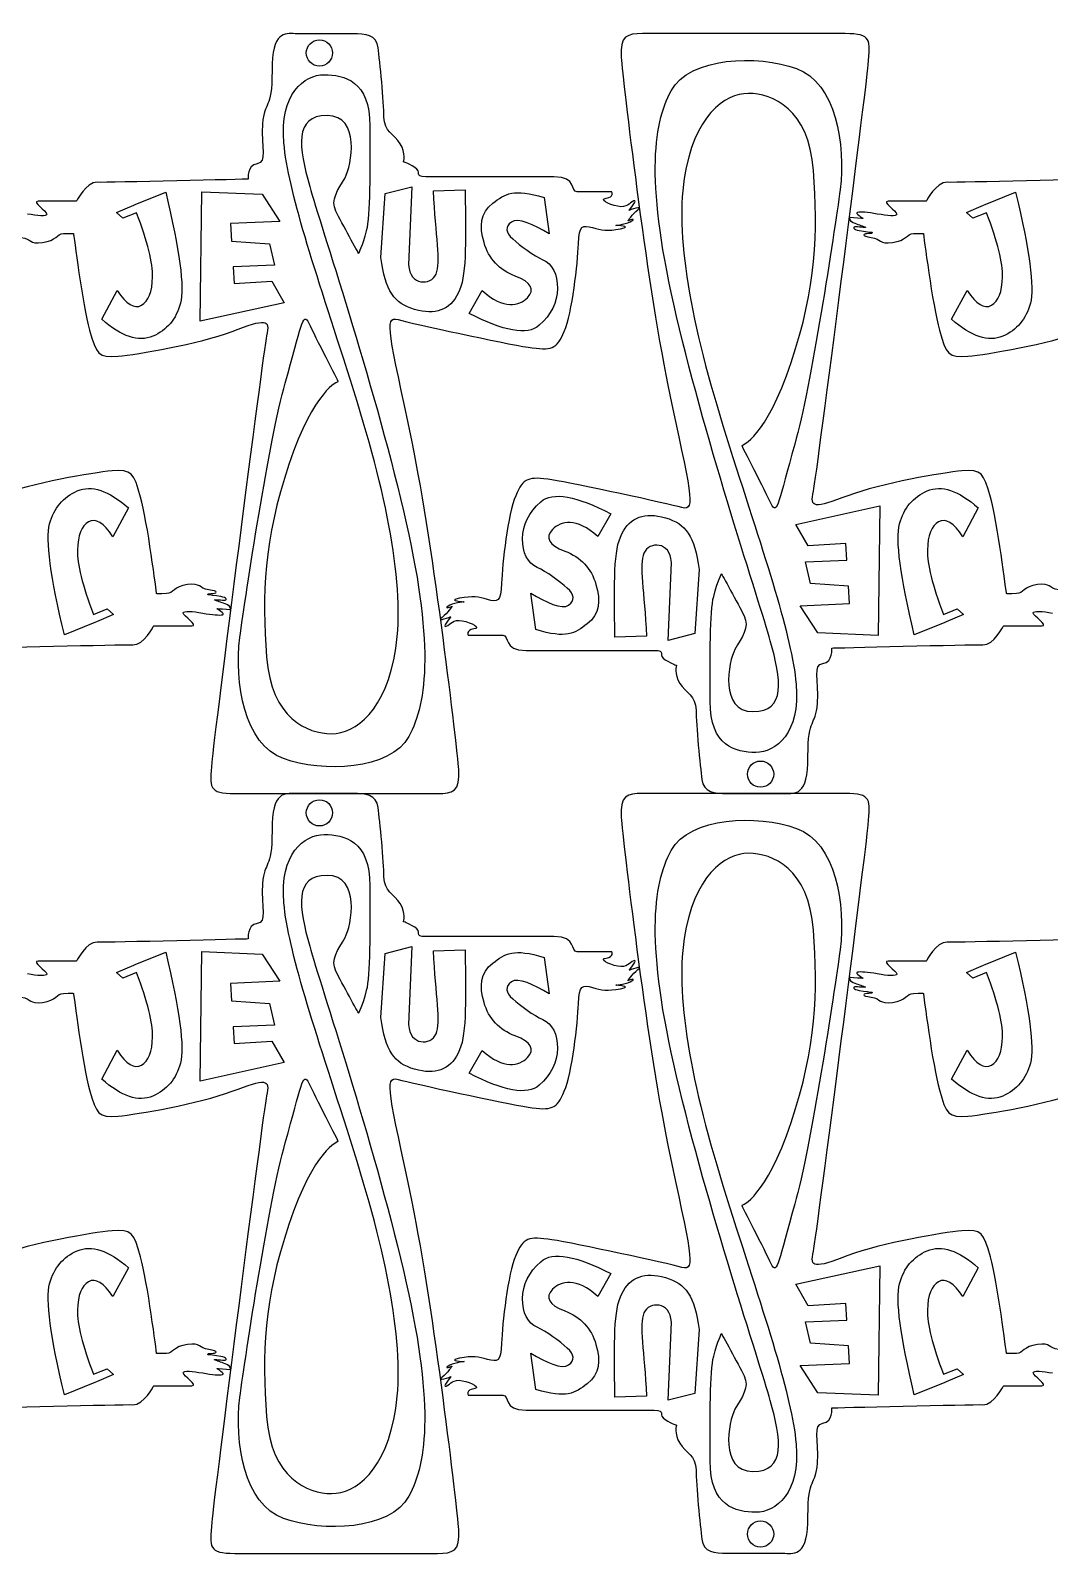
# Model space of a CAD drawing. Extents: x -1 to 3385, y 281 to 1704.
# Drawn here: x 1614 to 2563, y 281 to 1704 of the extents above; entities that cross this region are included whole.
import ezdxf

# ---------------------------------------------------------------- set-up
doc = ezdxf.new("R2010")
doc.units = 0
doc.layers.add('H0108_Printing_16_01', color=7, linetype='CONTINUOUS')

msp = doc.modelspace()

# ---------------------------------------------------------------- linework, layer by layer
at = {"layer": 'H0108_Printing_16_01', "color": 1}
for points in [[(1913.951452, 1700.610557), (1860.311453, 1700.610557)], [(2372.902941, 1700.664857), (2184.107945, 1700.664857)], [(2101.337447, 1567.274561), (1981.95145, 1567.274561)], [(1709.788457, 1540.637561), (1711.203457, 1541.215561), (1711.203457, 1541.215561), (1739.632457, 1552.841561)], [(1940.284451, 1491.949563), (1944.345451, 1551.567561), (1969.021451, 1557.882561), (1966.092451, 1485.208563)], [(1989.29045, 1554.063561), (2018.66645, 1554.919561)], [(2155.399446, 1553.194561), (2123.300447, 1553.194561)], [(2502.025237, 1540.637561), (2503.440237, 1541.215561), (2503.440237, 1541.215561), (2531.869237, 1552.841561)], [(1656.312459, 1544.323561), (1620.834459, 1544.323561)], [(1712.472457, 1533.707562), (1699.688458, 1528.593562), (1693.839458, 1533.792562), (1709.797457, 1540.614561)], [(2092.327448, 1547.843561), (2096.978448, 1513.887562)], [(2448.549239, 1544.323561), (2413.07124, 1544.323561)], [(2504.709237, 1533.707562), (2491.925238, 1528.593562), (2486.076238, 1533.792562), (2502.034237, 1540.614561)], [(1679.953458, 1434.417564), (1694.317458, 1461.241563)], [(2022.553449, 1439.791564), (2034.605449, 1461.112563)], [(2472.190238, 1434.417564), (2486.554238, 1461.241563)], [(1704.849057, 1258.500869), (1690.485058, 1231.676869)], [(2154.486946, 1253.126869), (2142.434946, 1231.805869)], [(2497.086938, 1258.500869), (2482.722938, 1231.676869)], [(2236.754944, 1200.96887), (2232.694944, 1141.350871), (2208.018945, 1135.035872), (2210.947945, 1207.70987)], [(2084.712948, 1145.074871), (2080.061948, 1179.030871)], [(1672.330058, 1159.210871), (1685.114058, 1164.324871), (1690.963058, 1159.125871), (1675.005058, 1152.303871)], [(2464.567938, 1159.210871), (2477.351938, 1164.324871), (2483.200938, 1159.125871), (2467.242938, 1152.303871)], [(1675.014058, 1152.280871), (1673.599058, 1151.702871), (1645.170059, 1140.076871)], [(1728.490057, 1148.594871), (1763.968056, 1148.594871)], [(2021.640949, 1139.723872), (2053.739949, 1139.723872)], [(2187.749945, 1138.854872), (2158.373946, 1137.998872)], [(2467.251938, 1152.280871), (2465.836938, 1151.702871), (2465.836938, 1151.702871), (2437.407939, 1140.076871)], [(2520.727937, 1148.594871), (2556.205936, 1148.594871)], [(2075.702948, 1125.643872), (2195.088945, 1125.643872)], [(1804.137455, 992.253575), (1992.93245, 992.253575)], [(1913.951452, 992.199175), (1860.311453, 992.199175)], [(2372.902941, 992.253475), (2184.107945, 992.253475)], [(2263.088943, 992.307875), (2316.728942, 992.307875)], [(2101.337447, 858.863179), (1981.95145, 858.863179)], [(1709.788457, 832.226179), (1711.203457, 832.804179), (1711.203457, 832.804179), (1739.632457, 844.430179)], [(1940.284451, 783.53818), (1944.345451, 843.156179), (1969.021451, 849.471179), (1966.092451, 776.797181)], [(1989.29045, 845.652179), (2018.66645, 846.508179)], [(2092.327448, 839.432179), (2096.978448, 805.47618)], [(2155.399446, 844.783179), (2123.300447, 844.783179)], [(2502.025237, 832.226179), (2503.440237, 832.804179), (2503.440237, 832.804179), (2531.869237, 844.430179)], [(1656.312459, 835.913179), (1620.834459, 835.913179)], [(1712.472457, 825.296179), (1699.688458, 820.182179), (1693.839458, 825.381179), (1709.797457, 832.203179)], [(2448.549239, 835.913179), (2413.07124, 835.913179)], [(2504.709237, 825.296179), (2491.925238, 820.182179), (2486.076238, 825.381179), (2502.034237, 832.203179)], [(1679.953458, 726.006182), (1694.317458, 752.830181)], [(2022.553449, 731.380182), (2034.605449, 752.701181)], [(2472.190238, 726.006182), (2486.554238, 752.830181)], [(1704.849057, 550.089486), (1690.485058, 523.265487)], [(2154.486946, 544.715486), (2142.434946, 523.394487)], [(2497.086938, 550.089486), (2482.722938, 523.265487)], [(2236.754944, 492.557488), (2232.694944, 432.939489), (2208.018945, 426.624489), (2210.947945, 499.298488)], [(2084.712948, 436.663489), (2080.061948, 470.619488)], [(1672.330058, 450.799489), (1685.114058, 455.913489), (1690.963058, 450.714489), (1675.005058, 443.892489)], [(2464.567938, 450.799489), (2477.351938, 455.913489), (2483.200938, 450.714489), (2467.242938, 443.892489)], [(1675.014058, 443.869489), (1673.599058, 443.291489), (1645.170059, 431.665489)], [(2467.251938, 443.869489), (2465.836938, 443.291489), (2465.836938, 443.291489), (2437.407939, 431.665489)], [(1728.490057, 440.183489), (1763.968056, 440.183489)], [(2021.640949, 431.312489), (2053.739949, 431.312489)], [(2187.749945, 430.443489), (2158.373946, 429.587489)], [(2520.727937, 440.183489), (2556.205936, 440.183489)], [(2075.702948, 417.23249), (2195.088945, 417.23249)], [(1804.137455, 283.842193), (1992.93245, 283.842193)], [(2263.088943, 283.896493), (2316.728942, 283.896493)]]:
    msp.add_lwpolyline(points, dxfattribs=at)
for points in [[(1882.903453, 1694.842558)], [(1771.643456, 1432.525564), (1773.156456, 1553.330561), (1829.618454, 1550.926561), (1846.102454, 1525.654562), (1800.092455, 1523.558562), (1801.110455, 1507.261562), (1836.525454, 1504.829562), (1840.928454, 1484.819563), (1802.613455, 1483.203563), (1803.583455, 1467.682563), (1838.627454, 1469.872563), (1850.032454, 1449.740564)], [(2171.520446, 1535.896562)], [(2012.24545, 1458.558564)], [(1753.349456, 1449.273564)], [(2215.784945, 1437.090864)], [(2545.586236, 1449.273564)], [(2087.822448, 1428.728564)], [(1961.255451, 1255.827569)], [(2089.217948, 1264.189868)], [(2405.39694, 1260.392868), (2403.88394, 1139.587872), (2347.421941, 1141.991871), (2330.937942, 1167.263871), (2376.947941, 1169.359871), (2375.929941, 1185.65687), (2340.513941, 1188.08887), (2336.111942, 1208.09887), (2374.426941, 1209.71487), (2373.456941, 1225.235869), (2338.412942, 1223.045869), (2327.007942, 1243.177869)], [(1631.453059, 1243.644869)], [(2423.690939, 1243.644869)], [(2164.793946, 1234.359869)], [(2005.51995, 1157.021871)], [(2294.136943, 998.075875)], [(1882.903453, 986.431175)], [(1771.643456, 724.114182), (1773.156456, 844.919179), (1829.618454, 842.515179), (1846.102454, 817.24318), (1800.092455, 815.14718), (1801.110455, 798.85018), (1836.525454, 796.41818), (1840.928454, 776.408181), (1802.613455, 774.792181), (1803.583455, 759.271181), (1838.627454, 761.461181), (1850.032454, 741.329181)], [(2171.520446, 827.485179)], [(1753.349456, 740.862181)], [(2012.24545, 750.147181)], [(2545.586236, 740.862181)], [(2215.784945, 728.678482)], [(2087.822448, 720.317182)], [(2089.217948, 555.778486)], [(1961.255451, 547.417186)], [(2405.39694, 551.981486), (2403.88394, 431.176489), (2347.421941, 433.580489), (2330.937942, 458.852489), (2376.947941, 460.948488), (2375.929941, 477.245488), (2340.513941, 479.677488), (2336.111942, 499.687488), (2374.426941, 501.303487), (2373.456941, 516.824487), (2338.412942, 514.634487), (2327.007942, 534.766487)], [(1631.453059, 535.233487)], [(2423.690939, 535.233487)], [(2164.793946, 525.948487)], [(2005.51995, 448.610489)], [(2294.136943, 289.664493)]]:
    msp.add_lwpolyline(points, close=True, dxfattribs=at)
for points in [[(1860.311453, 1700.610557), (1850.597454, 1700.610557), (1838.771454, 1703.567557), (1838.771454, 1665.973558)], [(1870.683453, 1682.622558), (1870.683453, 1689.371558), (1876.154453, 1694.842558), (1882.903453, 1694.842558)], [(1882.903453, 1694.842558), (1889.651453, 1694.842558), (1895.122453, 1689.371558), (1895.122453, 1682.622558)], [(1937.603452, 1687.515558), (1935.913452, 1699.765558), (1926.199452, 1700.610557), (1913.951452, 1700.610557)], [(2184.107945, 1700.664857), (2170.169946, 1700.664857), (2162.567946, 1698.975858), (2164.256946, 1678.277858)], [(2394.44294, 1671.519858), (2396.55394, 1695.173858), (2397.82194, 1700.664857), (2372.902941, 1700.664857)], [(1882.903453, 1670.401558), (1876.154453, 1670.401558), (1870.683453, 1675.873558), (1870.683453, 1682.622558)], [(1895.122453, 1682.622558), (1895.122453, 1675.873558), (1889.651453, 1670.401558), (1882.903453, 1670.401558)], [(1943.094451, 1622.889559), (1943.094451, 1636.406559), (1939.292452, 1675.266558), (1937.603452, 1687.515558)], [(2210.716945, 1647.442859), (2228.032944, 1679.122858), (2291.386943, 1681.234858), (2327.709942, 1668.140858)], [(1838.771454, 1665.973558), (1838.771454, 1628.380559), (1831.591454, 1638.940559), (1829.901454, 1616.55356)], [(2164.256946, 1678.277858), (2165.946946, 1657.580859), (2187.063945, 1472.993863), (2207.759945, 1372.885866)], [(2327.709942, 1668.140858), (2364.032941, 1655.045859), (2373.746941, 1596.75586), (2368.256941, 1555.360861)], [(2343.336941, 1274.045868), (2346.715941, 1290.096868), (2392.33094, 1647.865859), (2394.44294, 1671.519858)], [(1849.752454, 1598.81256), (1845.529454, 1644.431559), (1868.835453, 1662.379558), (1887.419453, 1662.379558)], [(1887.419453, 1662.379558), (1906.003452, 1662.379558), (1930.000452, 1656.681559), (1930.000452, 1614.44156)], [(2215.784945, 1437.090864), (2187.063945, 1559.162861), (2193.399945, 1615.76386), (2210.716945, 1647.442859)], [(2282.832943, 1644.908859), (2260.554943, 1644.908859), (2231.833944, 1623.788859), (2222.964944, 1565.498861)], [(2343.336941, 1573.101861), (2339.113942, 1630.969859), (2305.110942, 1644.908859), (2282.832943, 1644.908859)], [(1890.099453, 1624.326559), (1858.844454, 1624.326559), (1863.690453, 1594.58956), (1873.827453, 1558.263561)], [(1906.771452, 1566.288561), (1913.106452, 1577.693561), (1921.353452, 1624.326559), (1890.099453, 1624.326559)], [(1958.299451, 1597.96856), (1952.808451, 1606.83856), (1943.094451, 1609.37256), (1943.094451, 1622.889559)], [(1829.901454, 1616.55356), (1828.212454, 1594.16656), (1834.547454, 1580.65056), (1824.833454, 1579.382561)], [(1930.000452, 1614.44156), (1930.000452, 1572.202561), (1930.423452, 1531.229562), (1926.622452, 1516.868562)], [(1911.839452, 1377.477566), (1877.628453, 1484.343563), (1853.976454, 1553.194561), (1849.752454, 1598.81256)], [(1961.255451, 1581.07256), (1961.255451, 1581.07256), (1963.789451, 1589.09756), (1958.299451, 1597.96856)], [(1824.833454, 1579.382561), (1815.119455, 1578.115561), (1816.386455, 1565.021561), (1816.386455, 1565.021561)], [(1971.814451, 1576.003561), (1964.634451, 1580.22756), (1961.255451, 1581.07256), (1961.255451, 1581.07256)], [(1816.386455, 1565.021561), (1816.386455, 1565.021561), (1685.877458, 1561.642561), (1675.740458, 1562.064561)], [(1898.323453, 1535.031562), (1892.833453, 1546.013561), (1900.435452, 1554.883561), (1906.771452, 1566.288561)], [(1981.95145, 1567.274561), (1970.688451, 1567.274561), (1978.994451, 1571.779561), (1971.814451, 1576.003561)], [(2123.300447, 1553.194561), (2115.979447, 1553.194561), (2123.863447, 1567.274561), (2101.337447, 1567.274561)], [(2222.964944, 1565.498861), (2214.094945, 1507.207862), (2230.989944, 1422.306864), (2265.200943, 1315.440867)], [(2322.641942, 1394.005865), (2346.293941, 1464.545863), (2347.560941, 1515.233862), (2343.336941, 1573.101861)], [(2608.623235, 1565.021561), (2608.623235, 1565.021561), (2478.114238, 1561.642561), (2467.977238, 1562.064561)], [(1675.740458, 1562.064561), (1665.604458, 1562.486561), (1656.312459, 1544.323561), (1656.312459, 1544.323561)], [(1739.632457, 1552.841561), (1752.715456, 1498.589563), (1757.288456, 1464.066563), (1753.349456, 1449.273564)], [(1873.827453, 1558.263561), (1883.963453, 1521.936562), (1932.535452, 1377.900566), (1961.255451, 1255.827569)], [(1991.67345, 1476.572563), (1996.42745, 1487.525563), (1991.24945, 1512.001562), (1989.29045, 1554.063561)], [(2018.66645, 1554.919561), (2019.41845, 1501.272562), (2020.091449, 1474.147563), (2012.24545, 1458.558564)], [(2044.460449, 1542.493561), (2056.026449, 1551.599561), (2064.019448, 1556.515561), (2092.327448, 1547.843561)], [(2150.331446, 1547.280561), (2157.934446, 1548.125561), (2155.399446, 1553.194561), (2155.399446, 1553.194561)], [(2368.256941, 1555.360861), (2362.765941, 1513.965862), (2340.802941, 1370.351866), (2326.019942, 1317.974867)], [(2467.977238, 1562.064561), (2457.841239, 1562.486561), (2448.549239, 1544.323561), (2448.549239, 1544.323561)], [(2531.869237, 1552.841561), (2544.953236, 1498.589563), (2549.525236, 1464.066563), (2545.586236, 1449.273564)], [(1620.834459, 1544.323561), (1614.07646, 1544.323561), (1628.858459, 1535.031562), (1628.858459, 1532.496562)], [(1709.797457, 1540.614561), (1709.794457, 1540.622561), (1709.791457, 1540.629561), (1709.788457, 1540.637561)], [(2036.332449, 1505.849562), (2031.912449, 1520.964562), (2032.895449, 1533.386562), (2044.460449, 1542.493561)], [(2161.031446, 1539.677562), (2152.302446, 1541.367561), (2142.728446, 1546.436561), (2150.331446, 1547.280561)], [(2175.954446, 1544.746561), (2171.449446, 1542.775561), (2169.760446, 1537.988562), (2161.031446, 1539.677562)], [(2170.604446, 1526.160562), (2170.604446, 1526.160562), (2174.238446, 1532.033562), (2179.869446, 1536.539562)], [(2171.520446, 1535.896562), (2171.520446, 1535.896562), (2180.459445, 1546.717561), (2175.954446, 1544.746561)], [(2179.869446, 1536.539562), (2185.500445, 1541.044561), (2171.520446, 1535.896562), (2171.520446, 1535.896562)], [(2413.07124, 1544.323561), (2406.31324, 1544.323561), (2421.096239, 1535.031562), (2421.096239, 1532.496562)], [(2502.034237, 1540.614561), (2502.031237, 1540.622561), (2502.028237, 1540.629561), (2502.025237, 1540.637561)], [(1628.858459, 1532.496562), (1628.858459, 1529.962562), (1619.98946, 1530.807562), (1610.69746, 1532.496562)], [(1727.417457, 1473.807563), (1727.739457, 1486.663563), (1722.755457, 1506.634562), (1712.472457, 1533.707562)], [(1919.441452, 1495.748563), (1919.441452, 1495.748563), (1903.814452, 1524.049562), (1898.323453, 1535.031562)], [(2061.878448, 1525.034562), (2055.831449, 1520.583562), (2056.233449, 1515.322562), (2063.087448, 1509.249562)], [(2096.978448, 1513.887562), (2083.010448, 1522.651562), (2067.924448, 1529.484562), (2061.878448, 1525.034562)], [(2124.286447, 1504.618562), (2124.708447, 1522.359562), (2128.509447, 1522.359562), (2137.379447, 1519.825562)], [(2159.341446, 1521.936562), (2159.341446, 1521.936562), (2170.750446, 1523.459562), (2174.181446, 1525.987562)], [(2174.181446, 1525.987562), (2178.583446, 1529.231562), (2170.604446, 1526.160562), (2170.604446, 1526.160562)], [(2378.015241, 1529.258562), (2376.044241, 1529.821562), (2376.326241, 1526.160562), (2380.54924, 1524.471562)], [(2389.65924, 1528.359562), (2389.65924, 1528.359562), (2379.986241, 1528.695562), (2378.015241, 1529.258562)], [(2380.54924, 1524.471562), (2384.77324, 1522.781562), (2387.87024, 1521.655562), (2391.24924, 1520.529562)], [(2384.49124, 1534.045562), (2381.39424, 1533.482562), (2389.65924, 1528.359562), (2389.65924, 1528.359562)], [(2402.93424, 1532.496562), (2393.64224, 1534.186562), (2387.58824, 1534.608562), (2384.49124, 1534.045562)], [(2421.096239, 1532.496562), (2421.096239, 1529.962562), (2412.22624, 1530.807562), (2402.93424, 1532.496562)], [(2519.654237, 1473.807563), (2519.976237, 1486.663563), (2514.992237, 1506.634562), (2504.709237, 1533.707562)], [(1604.99346, 1510.718562), (1615.13046, 1509.310562), (1611.68346, 1504.196562), (1624.916459, 1505.886562)], [(1624.916459, 1505.886562), (1638.150459, 1507.575562), (1637.587459, 1514.052562), (1644.345459, 1514.333562)], [(1644.345459, 1514.333562), (1651.103459, 1514.615562), (1653.637459, 1514.333562), (1653.637459, 1514.333562)], [(1653.637459, 1514.333562), (1653.637459, 1514.333562), (1662.225458, 1446.750564), (1668.560458, 1424.363564)], [(1926.622452, 1516.868562), (1922.820452, 1502.506562), (1919.441452, 1495.748563), (1919.441452, 1495.748563)], [(2063.087448, 1509.249562), (2069.937448, 1503.174562), (2082.707448, 1493.587563), (2091.237448, 1489.839563)], [(2137.379447, 1519.825562), (2146.248446, 1517.290562), (2150.970446, 1516.279562), (2163.447446, 1518.647562)], [(2163.447446, 1518.647562), (2176.016446, 1521.033562), (2159.341446, 1521.936562), (2159.341446, 1521.936562)], [(2383.08324, 1520.529562), (2379.423241, 1520.810562), (2380.54924, 1517.994562), (2385.89924, 1517.149562)], [(2391.24924, 1520.529562), (2394.62824, 1519.402562), (2386.74424, 1520.247562), (2383.08324, 1520.529562)], [(2385.89924, 1517.149562), (2391.24924, 1516.305562), (2397.72524, 1515.460562), (2397.72524, 1515.460562)], [(2395.04524, 1514.230562), (2389.97724, 1514.230562), (2387.09424, 1512.126562), (2397.23024, 1510.718562)], [(2397.72524, 1515.460562), (2397.72524, 1515.460562), (2400.11324, 1514.230562), (2395.04524, 1514.230562)], [(2397.23024, 1510.718562), (2407.36724, 1509.310562), (2403.92024, 1504.196562), (2417.15324, 1505.886562)], [(2417.15324, 1505.886562), (2430.388239, 1507.575562), (2429.824239, 1514.052562), (2436.582239, 1514.333562)], [(2436.582239, 1514.333562), (2443.340239, 1514.615562), (2445.874239, 1514.333562), (2445.874239, 1514.333562)], [(2445.874239, 1514.333562), (2445.874239, 1514.333562), (2454.462239, 1446.750564), (2460.797238, 1424.363564)], [(2065.431448, 1474.618563), (2050.451449, 1480.323563), (2040.750449, 1490.733563), (2036.332449, 1505.849562)], [(2111.193447, 1423.096564), (2118.373447, 1439.992564), (2123.863447, 1486.878563), (2124.286447, 1504.618562)], [(1971.664451, 1443.602564), (1952.461451, 1449.219564), (1944.359451, 1460.490563), (1940.284451, 1491.949563)], [(1966.092451, 1485.208563), (1966.964451, 1465.342563), (1986.91945, 1465.618563), (1991.67345, 1476.572563)], [(2091.237448, 1489.839563), (2099.768448, 1486.090563), (2105.106447, 1476.102563), (2104.822447, 1463.114563)], [(1717.035457, 1447.391564), (1723.607457, 1451.071564), (1727.068457, 1459.876564), (1727.417457, 1473.807563)], [(2076.781448, 1454.465564), (2084.195448, 1462.194563), (2080.410448, 1468.913563), (2065.431448, 1474.618563)], [(2509.272237, 1447.391564), (2515.844237, 1451.071564), (2519.305237, 1459.876564), (2519.654237, 1473.807563)], [(1694.317458, 1461.241563), (1702.890457, 1448.327564), (1710.463457, 1443.710564), (1717.035457, 1447.391564)], [(2012.24545, 1458.558564), (2004.39545, 1442.970564), (1990.86845, 1437.986564), (1971.664451, 1443.602564)], [(2034.605449, 1461.112563), (2054.543449, 1443.033564), (2069.367448, 1446.733564), (2076.781448, 1454.465564)], [(2104.822447, 1463.114563), (2104.537447, 1450.125564), (2098.870448, 1438.663564), (2087.822448, 1428.728564)], [(2486.554238, 1461.241563), (2495.128238, 1448.327564), (2502.701237, 1443.710564), (2509.272237, 1447.391564)], [(1753.349456, 1449.273564), (1749.410456, 1434.479564), (1740.817456, 1424.236564), (1727.570457, 1418.540565)], [(1851.019454, 1374.943566), (1865.802453, 1427.320564), (1867.491453, 1442.526564), (1872.982453, 1430.699564)], [(1969.280451, 1320.032567), (1948.584451, 1420.139564), (1942.249451, 1437.880564), (1956.187451, 1434.078564)], [(2087.822448, 1428.728564), (2076.773448, 1418.793565), (2054.207449, 1423.559564), (2022.553449, 1439.791564)], [(2303.212942, 1134.654872), (2293.076943, 1170.981871), (2244.504944, 1315.017867), (2215.784945, 1437.090864)], [(2545.586236, 1449.273564), (2541.647236, 1434.479564), (2533.054237, 1424.236564), (2519.807237, 1418.540565)], [(1668.560458, 1424.363564), (1674.896458, 1401.976565), (1677.007458, 1398.175565), (1695.169458, 1399.864565)], [(1727.570457, 1418.540565), (1714.323457, 1412.845565), (1698.451458, 1418.137565), (1679.953458, 1434.417564)], [(1695.169458, 1399.864565), (1713.330457, 1401.554565), (1769.926456, 1411.269565), (1801.603455, 1423.096564)], [(1801.603455, 1423.096564), (1833.280454, 1434.923564), (1837.081454, 1434.923564), (1833.703454, 1418.872565)], [(1872.982453, 1430.699564), (1878.473453, 1418.872565), (1900.435452, 1376.210566), (1900.435452, 1376.210566)], [(1956.187451, 1434.078564), (1970.124451, 1430.277564), (2055.441449, 1411.691565), (2077.404448, 1408.312565)], [(2077.404448, 1408.312565), (2099.366448, 1404.933565), (2104.012447, 1406.200565), (2111.193447, 1423.096564)], [(2460.797238, 1424.363564), (2467.133238, 1401.976565), (2469.245238, 1398.175565), (2487.406238, 1399.864565)], [(2519.807237, 1418.540565), (2506.560237, 1412.845565), (2490.688238, 1418.137565), (2472.190238, 1434.417564)], [(2487.406238, 1399.864565), (2505.568237, 1401.554565), (2562.163236, 1411.269565), (2593.840235, 1423.096564)], [(1833.703454, 1418.872565), (1830.324454, 1402.821565), (1784.709455, 1045.052574), (1782.597455, 1021.398574)], [(2276.604943, 1316.707867), (2276.604943, 1316.707867), (2298.989943, 1323.465867), (2322.641942, 1394.005865)], [(1808.783455, 1137.557572), (1814.274455, 1178.952571), (1836.237454, 1322.566567), (1851.019454, 1374.943566)], [(1900.435452, 1376.210566), (1900.435452, 1376.210566), (1878.050453, 1369.452566), (1854.398454, 1298.912568)], [(1954.075451, 1127.419572), (1962.944451, 1185.71057), (1946.050451, 1270.611568), (1911.839452, 1377.477566)], [(2207.759945, 1372.885866), (2228.455944, 1272.778868), (2234.790944, 1255.037869), (2220.852944, 1258.839869)], [(2012.78345, 1014.640575), (2011.09345, 1035.337574), (1989.97545, 1219.92457), (1969.280451, 1320.032567)], [(2265.200943, 1315.440867), (2299.411943, 1208.57487), (2323.063942, 1139.723872), (2327.287942, 1094.105873)], [(2304.057942, 1262.218868), (2298.566943, 1274.045868), (2276.604943, 1316.707867), (2276.604943, 1316.707867)], [(2326.019942, 1317.974867), (2311.237942, 1265.597868), (2309.548942, 1250.391869), (2304.057942, 1262.218868)], [(1716.242057, 1268.554868), (1709.906057, 1290.941868), (1707.795057, 1294.742868), (1689.633058, 1293.053868)], [(1854.398454, 1298.912568), (1830.746454, 1228.372569), (1829.479454, 1177.684571), (1833.703454, 1119.816572)], [(2508.479937, 1268.554868), (2502.143937, 1290.941868), (2500.031937, 1294.742868), (2481.870938, 1293.053868)], [(1689.633058, 1293.053868), (1671.472058, 1291.363868), (1614.87606, 1281.648868), (1583.19906, 1269.821868)], [(2099.635948, 1284.605868), (2077.673948, 1287.984868), (2073.027948, 1286.717868), (2065.846948, 1269.821868)], [(2220.852944, 1258.839869), (2206.914945, 1262.640868), (2121.598947, 1281.226868), (2099.635948, 1284.605868)], [(2481.870938, 1293.053868), (2463.709938, 1291.363868), (2407.11394, 1281.648868), (2375.436941, 1269.821868)], [(1631.453059, 1243.644869), (1635.392059, 1258.438869), (1643.985059, 1268.681868), (1657.232059, 1274.377868)], [(1657.232059, 1274.377868), (1670.479058, 1280.072868), (1686.351058, 1274.780868), (1704.849057, 1258.500869)], [(1731.165057, 1178.584871), (1731.165057, 1178.584871), (1722.577057, 1246.167869), (1716.242057, 1268.554868)], [(2065.846948, 1269.821868), (2058.666949, 1252.925869), (2053.176949, 1206.03987), (2052.753949, 1188.29987)], [(2089.217948, 1264.189868), (2100.265947, 1274.124868), (2122.832947, 1269.358868), (2154.486946, 1253.126869)], [(2375.436941, 1269.821868), (2343.759941, 1257.994869), (2339.957942, 1257.994869), (2343.336941, 1274.045868)], [(2423.690939, 1243.644869), (2427.629939, 1258.438869), (2436.222939, 1268.681868), (2449.469939, 1274.377868)], [(2449.469939, 1274.377868), (2462.716938, 1280.072868), (2478.588938, 1274.780868), (2497.086938, 1258.500869)], [(2523.402937, 1178.584871), (2523.402937, 1178.584871), (2514.814937, 1246.167869), (2508.479937, 1268.554868)], [(1961.255451, 1255.827569), (1989.97545, 1133.755572), (1983.64045, 1077.154573), (1966.323451, 1045.475574)], [(2072.217948, 1229.803869), (2072.502948, 1242.792869), (2078.168948, 1254.254869), (2089.217948, 1264.189868)], [(2164.793946, 1234.359869), (2172.644946, 1249.947869), (2186.171945, 1254.931869), (2205.374945, 1249.315869)], [(1645.170059, 1140.076871), (1632.087059, 1194.32887), (1627.514059, 1228.851869), (1631.453059, 1243.644869)], [(1667.767058, 1245.526869), (1661.195058, 1241.846869), (1657.734059, 1233.041869), (1657.385059, 1219.11087)], [(1690.485058, 1231.676869), (1681.911058, 1244.590869), (1674.338058, 1249.207869), (1667.767058, 1245.526869)], [(2100.258947, 1238.452869), (2092.844948, 1230.723869), (2096.629948, 1224.004869), (2111.608947, 1218.29987)], [(2142.434946, 1231.805869), (2122.496947, 1249.884869), (2107.672947, 1246.184869), (2100.258947, 1238.452869)], [(2205.374945, 1249.315869), (2224.578944, 1243.698869), (2232.679944, 1232.427869), (2236.754944, 1200.96887)], [(2437.407939, 1140.076871), (2424.323939, 1194.32887), (2419.75194, 1228.851869), (2423.690939, 1243.644869)], [(2460.004938, 1245.526869), (2453.432939, 1241.846869), (2449.971939, 1233.041869), (2449.622939, 1219.11087)], [(2482.722938, 1231.676869), (2474.148938, 1244.590869), (2466.575938, 1249.207869), (2460.004938, 1245.526869)], [(2085.802948, 1203.07887), (2077.271948, 1206.82787), (2071.933948, 1216.81587), (2072.217948, 1229.803869)], [(2158.373946, 1137.998872), (2157.621946, 1191.64587), (2156.948946, 1218.77087), (2164.793946, 1234.359869)], [(2210.947945, 1207.70987), (2210.074945, 1227.575869), (2190.120945, 1227.299869), (2185.366945, 1216.34587)], [(1657.385059, 1219.11087), (1657.063059, 1206.25487), (1662.047058, 1186.28387), (1672.330058, 1159.210871)], [(2111.608947, 1218.29987), (2126.587947, 1212.59487), (2136.289947, 1202.18487), (2140.707946, 1187.06887)], [(2185.366945, 1216.34587), (2180.612945, 1205.39287), (2185.790945, 1180.91687), (2187.749945, 1138.854872)], [(2449.622939, 1219.11087), (2449.300939, 1206.25487), (2454.284939, 1186.28387), (2464.567938, 1159.210871)], [(2113.952947, 1183.66887), (2107.102947, 1189.74387), (2094.332948, 1199.33087), (2085.802948, 1203.07887)], [(2250.417944, 1176.049871), (2254.218944, 1190.41187), (2257.598944, 1197.16987), (2257.598944, 1197.16987)], [(2257.598944, 1197.16987), (2257.598944, 1197.16987), (2273.225943, 1168.868871), (2278.716943, 1157.886871)], [(1759.886056, 1187.03187), (1746.652056, 1185.34287), (1747.215056, 1178.865871), (1740.457056, 1178.584871)], [(1779.809056, 1182.19987), (1769.672056, 1183.60787), (1773.119056, 1188.72187), (1759.886056, 1187.03187)], [(1781.994055, 1178.687871), (1787.062055, 1178.687871), (1789.945055, 1180.79187), (1779.809056, 1182.19987)], [(2052.753949, 1188.29987), (2052.331949, 1170.558871), (2048.530949, 1170.558871), (2039.660949, 1173.092871)], [(2115.160947, 1167.883871), (2121.208947, 1172.334871), (2120.806947, 1177.595871), (2113.952947, 1183.66887)], [(2140.707946, 1187.06887), (2145.127946, 1171.953871), (2144.144946, 1159.531871), (2132.579947, 1150.424871)], [(2552.123936, 1187.03187), (2538.889937, 1185.34287), (2539.452937, 1178.865871), (2532.694937, 1178.584871)], [(2572.046936, 1182.19987), (2561.909936, 1183.60787), (2565.356936, 1188.72187), (2552.123936, 1187.03187)], [(1740.457056, 1178.584871), (1733.699057, 1178.302871), (1731.165057, 1178.584871), (1731.165057, 1178.584871)], [(1779.314056, 1177.457871), (1779.314056, 1177.457871), (1776.926056, 1178.687871), (1781.994055, 1178.687871)], [(1791.140055, 1175.768871), (1785.790055, 1176.612871), (1779.314056, 1177.457871), (1779.314056, 1177.457871)], [(1785.790055, 1172.388871), (1782.411055, 1173.515871), (1790.295055, 1172.670871), (1793.956055, 1172.388871)], [(1796.490055, 1168.446871), (1792.266055, 1170.136871), (1789.169055, 1171.262871), (1785.790055, 1172.388871)], [(1793.956055, 1172.388871), (1797.616055, 1172.107871), (1796.490055, 1174.923871), (1791.140055, 1175.768871)], [(1799.024055, 1163.659871), (1800.995055, 1163.096871), (1800.714055, 1166.757871), (1796.490055, 1168.446871)], [(2006.43595, 1166.757871), (2006.43595, 1166.757871), (2002.80195, 1160.884871), (1997.17095, 1156.378871)], [(2002.85895, 1166.930871), (1998.45695, 1163.686871), (2006.43595, 1166.757871), (2006.43595, 1166.757871)], [(2013.59295, 1174.270871), (2001.02395, 1171.884871), (2017.69895, 1170.981871), (2017.69895, 1170.981871)], [(2017.69895, 1170.981871), (2017.69895, 1170.981871), (2006.28995, 1169.458871), (2002.85895, 1166.930871)], [(2039.660949, 1173.092871), (2030.791949, 1175.627871), (2026.068949, 1176.638871), (2013.59295, 1174.270871)], [(2080.061948, 1179.030871), (2094.028948, 1170.266871), (2109.114947, 1163.433871), (2115.160947, 1167.883871)], [(2247.039944, 1078.476873), (2247.039944, 1120.715872), (2246.616944, 1161.688871), (2250.417944, 1176.049871)], [(2532.694937, 1178.584871), (2525.936937, 1178.302871), (2523.402937, 1178.584871), (2523.402937, 1178.584871)], [(1755.943056, 1160.421871), (1755.943056, 1162.955871), (1764.813056, 1162.110871), (1774.105056, 1160.421871)], [(1763.968056, 1148.594871), (1770.726056, 1148.594871), (1755.943056, 1157.886871), (1755.943056, 1160.421871)], [(1774.105056, 1160.421871), (1783.397055, 1158.731871), (1789.451055, 1158.309871), (1792.548055, 1158.872871)], [(1792.548055, 1158.872871), (1795.645055, 1159.435871), (1787.380055, 1164.558871), (1787.380055, 1164.558871)], [(1787.380055, 1164.558871), (1787.380055, 1164.558871), (1797.053055, 1164.222871), (1799.024055, 1163.659871)], [(1997.17095, 1156.378871), (1991.53895, 1151.873871), (2005.51995, 1157.021871), (2005.51995, 1157.021871)], [(2005.51995, 1157.021871), (2005.51995, 1157.021871), (1996.58095, 1146.200871), (2001.08595, 1148.171871)], [(2001.08595, 1148.171871), (2005.59095, 1150.142871), (2007.27995, 1154.929871), (2016.00895, 1153.240871)], [(2016.00895, 1153.240871), (2024.737949, 1151.550871), (2034.310949, 1146.481871), (2026.708949, 1145.637871)], [(2278.716943, 1157.886871), (2284.206943, 1146.904871), (2276.604943, 1138.034872), (2270.268943, 1126.629872)], [(2548.180936, 1160.421871), (2548.180936, 1162.955871), (2557.050936, 1162.110871), (2566.342936, 1160.421871)], [(2556.205936, 1148.594871), (2562.963936, 1148.594871), (2548.180936, 1157.886871), (2548.180936, 1160.421871)], [(1675.005058, 1152.303871), (1675.008058, 1152.295871), (1675.011058, 1152.288871), (1675.014058, 1152.280871)], [(1709.062057, 1130.853872), (1719.198057, 1130.431872), (1728.490057, 1148.594871), (1728.490057, 1148.594871)], [(2026.708949, 1145.637871), (2019.10595, 1144.792871), (2021.640949, 1139.723872), (2021.640949, 1139.723872)], [(2053.739949, 1139.723872), (2061.060948, 1139.723872), (2053.176949, 1125.643872), (2075.702948, 1125.643872)], [(2132.579947, 1150.424871), (2121.013947, 1141.318871), (2113.020947, 1136.402872), (2084.712948, 1145.074871)], [(2467.242938, 1152.303871), (2467.245938, 1152.295871), (2467.248938, 1152.288871), (2467.251938, 1152.280871)], [(2501.299937, 1130.853872), (2511.435937, 1130.431872), (2520.727937, 1148.594871), (2520.727937, 1148.594871)], [(1568.416061, 1127.896872), (1568.416061, 1127.896872), (1698.925058, 1131.275872), (1709.062057, 1130.853872)], [(1849.330454, 1024.777574), (1813.007455, 1037.872574), (1803.293455, 1096.162573), (1808.783455, 1137.557572)], [(1894.207453, 1048.009574), (1916.485452, 1048.009574), (1945.205451, 1069.129573), (1954.075451, 1127.419572)], [(2195.088945, 1125.643872), (2206.351945, 1125.643872), (2198.045945, 1121.138872), (2205.225945, 1116.914872)], [(2270.268943, 1126.629872), (2263.933943, 1115.224872), (2255.686944, 1068.591873), (2286.940943, 1068.591873)], [(2286.940943, 1068.591873), (2318.195942, 1068.591873), (2313.349942, 1098.328873), (2303.212942, 1134.654872)], [(2352.206941, 1113.535872), (2361.920941, 1114.802872), (2360.653941, 1127.896872), (2360.653941, 1127.896872)], [(2360.653941, 1127.896872), (2360.653941, 1127.896872), (2491.162938, 1131.275872), (2501.299937, 1130.853872)], [(1833.703454, 1119.816572), (1837.926454, 1061.948573), (1871.929453, 1048.009574), (1894.207453, 1048.009574)], [(2205.225945, 1116.914872), (2212.405945, 1112.690872), (2215.784945, 1111.845872), (2215.784945, 1111.845872)], [(2215.784945, 1111.845872), (2215.784945, 1111.845872), (2213.250945, 1103.820872), (2218.740945, 1094.949873)], [(2347.138941, 1076.364873), (2348.827941, 1098.751873), (2342.492941, 1112.267872), (2352.206941, 1113.535872)], [(2218.740945, 1094.949873), (2224.231944, 1086.079873), (2233.945944, 1083.545873), (2233.945944, 1070.028873)], [(2327.287942, 1094.105873), (2331.510942, 1048.486874), (2308.204942, 1030.538874), (2289.620943, 1030.538874)], [(2233.945944, 1070.028873), (2233.945944, 1056.511874), (2237.747944, 1017.651875), (2239.436944, 1005.402875)], [(2289.620943, 1030.538874), (2271.036943, 1030.538874), (2247.039944, 1036.236874), (2247.039944, 1078.476873)], [(2338.268942, 1026.944874), (2338.268942, 1064.537873), (2345.448941, 1053.977874), (2347.138941, 1076.364873)], [(1966.323451, 1045.475574), (1949.007451, 1013.795575), (1885.653453, 1011.683575), (1849.330454, 1024.777574)], [(2316.728942, 992.307875), (2326.442942, 992.307875), (2338.268942, 989.350875), (2338.268942, 1026.944874)], [(1782.597455, 1021.398574), (1780.485455, 997.744575), (1779.218456, 992.253575), (1804.137455, 992.253575)], [(1992.93245, 992.253575), (2006.87045, 992.253575), (2014.47245, 993.943575), (2012.78345, 1014.640575)], [(2281.916943, 1010.295875), (2281.916943, 1017.044875), (2287.387943, 1022.515874), (2294.136943, 1022.515874)], [(2294.136943, 998.075875), (2287.387943, 998.075875), (2281.916943, 1003.546875), (2281.916943, 1010.295875)], [(2294.136943, 1022.515874), (2300.885942, 1022.515874), (2306.356942, 1017.044875), (2306.356942, 1010.295875)], [(2306.356942, 1010.295875), (2306.356942, 1003.546875), (2300.885942, 998.075875), (2294.136943, 998.075875)], [(2239.436944, 1005.402875), (2241.125944, 993.152875), (2250.840944, 992.307875), (2263.088943, 992.307875)], [(1860.311453, 992.199175), (1850.597454, 992.199175), (1838.771454, 995.156175), (1838.771454, 957.562176)], [(1870.683453, 974.211176), (1870.683453, 980.960175), (1876.154453, 986.431175), (1882.903453, 986.431175)], [(1882.903453, 986.431175), (1889.651453, 986.431175), (1895.122453, 980.960175), (1895.122453, 974.211176)], [(1937.603452, 979.104176), (1935.913452, 991.354175), (1926.199452, 992.199175), (1913.951452, 992.199175)], [(2184.107945, 992.253475), (2170.169946, 992.253475), (2162.567946, 990.563475), (2164.256946, 969.866476)], [(2394.44294, 963.108476), (2396.55394, 986.762475), (2397.82194, 992.253475), (2372.902941, 992.253475)], [(1882.903453, 961.991176), (1876.154453, 961.991176), (1870.683453, 967.462176), (1870.683453, 974.211176)], [(1895.122453, 974.211176), (1895.122453, 967.462176), (1889.651453, 961.991176), (1882.903453, 961.991176)], [(1943.094451, 914.478177), (1943.094451, 927.995177), (1939.292452, 966.855176), (1937.603452, 979.104176)], [(2164.256946, 969.866476), (2165.946946, 949.169476), (2187.063945, 764.582481), (2207.759945, 664.474483)], [(2210.716945, 939.031477), (2228.032944, 970.711476), (2291.386943, 972.823476), (2327.709942, 959.729476)], [(1838.771454, 957.562176), (1838.771454, 919.969177), (1831.591454, 930.529177), (1829.901454, 908.142177)], [(1849.752454, 890.401178), (1845.529454, 936.020177), (1868.835453, 953.968176), (1887.419453, 953.968176)], [(1887.419453, 953.968176), (1906.003452, 953.968176), (1930.000452, 948.270176), (1930.000452, 906.030177)], [(2327.709942, 959.729476), (2364.032941, 946.634476), (2373.746941, 888.344478), (2368.256941, 846.949479)], [(2343.336941, 565.634486), (2346.715941, 581.685485), (2392.33094, 939.454477), (2394.44294, 963.108476)], [(2215.784945, 728.678482), (2187.063945, 850.751479), (2193.399945, 907.352477), (2210.716945, 939.031477)], [(2282.832943, 936.497477), (2260.554943, 936.497477), (2231.833944, 915.377477), (2222.964944, 857.087479)], [(2343.336941, 864.690478), (2339.113942, 922.558477), (2305.110942, 936.497477), (2282.832943, 936.497477)], [(1890.099453, 915.915177), (1858.844454, 915.915177), (1863.690453, 886.178178), (1873.827453, 849.852179)], [(1906.771452, 857.877179), (1913.106452, 869.282178), (1921.353452, 915.915177), (1890.099453, 915.915177)], [(1958.299451, 889.557178), (1952.808451, 898.427178), (1943.094451, 900.961177), (1943.094451, 914.478177)], [(1829.901454, 908.142177), (1828.212454, 885.755178), (1834.547454, 872.238178), (1824.833454, 870.971178)], [(1930.000452, 906.030177), (1930.000452, 863.791178), (1930.423452, 822.818179), (1926.622452, 808.45718)], [(1911.839452, 669.066183), (1877.628453, 775.932181), (1853.976454, 844.783179), (1849.752454, 890.401178)], [(1961.255451, 872.661178), (1961.255451, 872.661178), (1963.789451, 880.686178), (1958.299451, 889.557178)], [(1824.833454, 870.971178), (1815.119455, 869.704178), (1816.386455, 856.610179), (1816.386455, 856.610179)], [(1971.814451, 867.592178), (1964.634451, 871.816178), (1961.255451, 872.661178), (1961.255451, 872.661178)], [(1675.740458, 853.653179), (1665.604458, 854.075179), (1656.312459, 835.913179), (1656.312459, 835.913179)], [(1816.386455, 856.610179), (1816.386455, 856.610179), (1685.877458, 853.231179), (1675.740458, 853.653179)], [(1898.323453, 826.620179), (1892.833453, 837.602179), (1900.435452, 846.472179), (1906.771452, 857.877179)], [(1981.95145, 858.863179), (1970.688451, 858.863179), (1978.994451, 863.368178), (1971.814451, 867.592178)], [(2123.300447, 844.783179), (2115.979447, 844.783179), (2123.863447, 858.863179), (2101.337447, 858.863179)], [(2222.964944, 857.087479), (2214.094945, 798.79648), (2230.989944, 713.895482), (2265.200943, 607.029485)], [(2322.641942, 685.594483), (2346.293941, 756.134481), (2347.560941, 806.82248), (2343.336941, 864.690478)], [(2467.977238, 853.653179), (2457.841239, 854.075179), (2448.549239, 835.913179), (2448.549239, 835.913179)], [(2608.623235, 856.610179), (2608.623235, 856.610179), (2478.114238, 853.231179), (2467.977238, 853.653179)], [(1739.632457, 844.430179), (1752.715456, 790.17818), (1757.288456, 755.655181), (1753.349456, 740.862181)], [(1873.827453, 849.852179), (1883.963453, 813.52618), (1932.535452, 669.489183), (1961.255451, 547.417186)], [(1991.67345, 768.161181), (1996.42745, 779.114181), (1991.24945, 803.59018), (1989.29045, 845.652179)], [(2018.66645, 846.508179), (2019.41845, 792.86118), (2020.091449, 765.736181), (2012.24545, 750.147181)], [(2044.460449, 834.082179), (2056.026449, 843.188179), (2064.019448, 848.105179), (2092.327448, 839.432179)], [(2150.331446, 838.869179), (2157.934446, 839.714179), (2155.399446, 844.783179), (2155.399446, 844.783179)], [(2368.256941, 846.949479), (2362.765941, 805.55448), (2340.802941, 661.940483), (2326.019942, 609.563485)], [(2531.869237, 844.430179), (2544.953236, 790.17818), (2549.525236, 755.655181), (2545.586236, 740.862181)], [(1620.834459, 835.913179), (1614.07646, 835.913179), (1628.858459, 826.620179), (1628.858459, 824.085179)], [(1709.797457, 832.203179), (1709.794457, 832.211179), (1709.791457, 832.218179), (1709.788457, 832.226179)], [(1727.417457, 765.396181), (1727.739457, 778.252181), (1722.755457, 798.22318), (1712.472457, 825.296179)], [(1919.441452, 787.33718), (1919.441452, 787.33718), (1903.814452, 815.63818), (1898.323453, 826.620179)], [(2036.332449, 797.43818), (2031.912449, 812.55318), (2032.895449, 824.975179), (2044.460449, 834.082179)], [(2161.031446, 831.266179), (2152.302446, 832.956179), (2142.728446, 838.025179), (2150.331446, 838.869179)], [(2175.954446, 836.335179), (2171.449446, 834.364179), (2169.760446, 829.577179), (2161.031446, 831.266179)], [(2170.604446, 817.74918), (2170.604446, 817.74918), (2174.238446, 823.622179), (2179.869446, 828.128179)], [(2171.520446, 827.485179), (2171.520446, 827.485179), (2180.459445, 838.306179), (2175.954446, 836.335179)], [(2179.869446, 828.128179), (2185.500445, 832.633179), (2171.520446, 827.485179), (2171.520446, 827.485179)], [(2384.49124, 825.634179), (2381.39424, 825.071179), (2389.65924, 819.94818), (2389.65924, 819.94818)], [(2402.93424, 824.085179), (2393.64224, 825.775179), (2387.58824, 826.197179), (2384.49124, 825.634179)], [(2413.07124, 835.913179), (2406.31324, 835.913179), (2421.096239, 826.620179), (2421.096239, 824.085179)], [(2502.034237, 832.203179), (2502.031237, 832.211179), (2502.028237, 832.218179), (2502.025237, 832.226179)], [(2519.654237, 765.396181), (2519.976237, 778.252181), (2514.992237, 798.22318), (2504.709237, 825.296179)], [(1628.858459, 824.085179), (1628.858459, 821.551179), (1619.98946, 822.396179), (1610.69746, 824.085179)], [(2061.878448, 816.62318), (2055.831449, 812.17218), (2056.233449, 806.91118), (2063.087448, 800.83818)], [(2096.978448, 805.47618), (2083.010448, 814.24018), (2067.924448, 821.073179), (2061.878448, 816.62318)], [(2124.286447, 796.20718), (2124.708447, 813.94818), (2128.509447, 813.94818), (2137.379447, 811.41418)], [(2137.379447, 811.41418), (2146.248446, 808.87918), (2150.970446, 807.86818), (2163.447446, 810.23618)], [(2159.341446, 813.52618), (2159.341446, 813.52618), (2170.750446, 815.04818), (2174.181446, 817.57618)], [(2163.447446, 810.23618), (2176.016446, 812.62218), (2159.341446, 813.52618), (2159.341446, 813.52618)], [(2174.181446, 817.57618), (2178.583446, 820.820179), (2170.604446, 817.74918), (2170.604446, 817.74918)], [(2378.015241, 820.847179), (2376.044241, 821.410179), (2376.326241, 817.74918), (2380.54924, 816.06018)], [(2389.65924, 819.94818), (2389.65924, 819.94818), (2379.986241, 820.284179), (2378.015241, 820.847179)], [(2383.08324, 812.11818), (2379.423241, 812.39918), (2380.54924, 809.58318), (2385.89924, 808.73818)], [(2380.54924, 816.06018), (2384.77324, 814.37018), (2387.87024, 813.24418), (2391.24924, 812.11818)], [(2391.24924, 812.11818), (2394.62824, 810.99118), (2386.74424, 811.83618), (2383.08324, 812.11818)], [(2421.096239, 824.085179), (2421.096239, 821.551179), (2412.22624, 822.396179), (2402.93424, 824.085179)], [(1604.99346, 802.30718), (1615.13046, 800.89918), (1611.68346, 795.78518), (1624.916459, 797.47518)], [(1624.916459, 797.47518), (1638.150459, 799.16418), (1637.587459, 805.64118), (1644.345459, 805.92218)], [(1644.345459, 805.92218), (1651.103459, 806.20418), (1653.637459, 805.92218), (1653.637459, 805.92218)], [(1653.637459, 805.92218), (1653.637459, 805.92218), (1662.225458, 738.339182), (1668.560458, 715.952182)], [(1926.622452, 808.45718), (1922.820452, 794.09518), (1919.441452, 787.33718), (1919.441452, 787.33718)], [(2065.431448, 766.207181), (2050.451449, 771.912181), (2040.750449, 782.32218), (2036.332449, 797.43818)], [(2063.087448, 800.83818), (2069.937448, 794.76318), (2082.707448, 785.17718), (2091.237448, 781.42818)], [(2385.89924, 808.73818), (2391.24924, 807.89418), (2397.72524, 807.04918), (2397.72524, 807.04918)], [(2395.04524, 805.81918), (2389.97724, 805.81918), (2387.09424, 803.71518), (2397.23024, 802.30718)], [(2397.72524, 807.04918), (2397.72524, 807.04918), (2400.11324, 805.81918), (2395.04524, 805.81918)], [(2397.23024, 802.30718), (2407.36724, 800.89918), (2403.92024, 795.78518), (2417.15324, 797.47518)], [(2417.15324, 797.47518), (2430.388239, 799.16418), (2429.824239, 805.64118), (2436.582239, 805.92218)], [(2436.582239, 805.92218), (2443.340239, 806.20418), (2445.874239, 805.92218), (2445.874239, 805.92218)], [(2445.874239, 805.92218), (2445.874239, 805.92218), (2454.462239, 738.339182), (2460.797238, 715.952182)], [(1971.664451, 735.191182), (1952.461451, 740.808181), (1944.359451, 752.080181), (1940.284451, 783.53818)], [(2111.193447, 714.685182), (2118.373447, 731.581182), (2123.863447, 778.467181), (2124.286447, 796.20718)], [(1966.092451, 776.797181), (1966.964451, 756.930181), (1986.91945, 757.207181), (1991.67345, 768.161181)], [(2091.237448, 781.42818), (2099.768448, 777.679181), (2105.106447, 767.691181), (2104.822447, 754.703181)], [(1717.035457, 738.980182), (1723.607457, 742.660181), (1727.068457, 751.465181), (1727.417457, 765.396181)], [(2076.781448, 746.054181), (2084.195448, 753.783181), (2080.410448, 760.502181), (2065.431448, 766.207181)], [(2104.822447, 754.703181), (2104.537447, 741.714181), (2098.870448, 730.252182), (2087.822448, 720.317182)], [(2509.272237, 738.980182), (2515.844237, 742.660181), (2519.305237, 751.465181), (2519.654237, 765.396181)], [(1694.317458, 752.830181), (1702.890457, 739.916182), (1710.463457, 735.299182), (1717.035457, 738.980182)], [(1753.349456, 740.862181), (1749.410456, 726.068182), (1740.817456, 715.825182), (1727.570457, 710.129182)], [(2012.24545, 750.147181), (2004.39545, 734.559182), (1990.86845, 729.575182), (1971.664451, 735.191182)], [(2034.605449, 752.701181), (2054.543449, 734.622182), (2069.367448, 738.322182), (2076.781448, 746.054181)], [(2486.554238, 752.830181), (2495.128238, 739.916182), (2502.701237, 735.299182), (2509.272237, 738.980182)], [(2545.586236, 740.862181), (2541.647236, 726.068182), (2533.054237, 715.825182), (2519.807237, 710.129182)], [(1727.570457, 710.129182), (1714.323457, 704.434182), (1698.451458, 709.726182), (1679.953458, 726.006182)], [(1801.603455, 714.685182), (1833.280454, 726.512182), (1837.081454, 726.512182), (1833.703454, 710.461182)], [(1851.019454, 666.532183), (1865.802453, 718.909182), (1867.491453, 734.115182), (1872.982453, 722.288182)], [(1969.280451, 611.621185), (1948.584451, 711.728182), (1942.249451, 729.469182), (1956.187451, 725.667182)], [(1956.187451, 725.667182), (1970.124451, 721.866182), (2055.441449, 703.280182), (2077.404448, 699.901183)], [(2087.822448, 720.317182), (2076.773448, 710.382182), (2054.207449, 715.148182), (2022.553449, 731.380182)], [(2303.212942, 426.243489), (2293.076943, 462.569488), (2244.504944, 606.606485), (2215.784945, 728.678482)], [(2519.807237, 710.129182), (2506.560237, 704.434182), (2490.688238, 709.726182), (2472.190238, 726.006182)], [(1668.560458, 715.952182), (1674.896458, 693.565183), (1677.007458, 689.764183), (1695.169458, 691.453183)], [(1695.169458, 691.453183), (1713.330457, 693.143183), (1769.926456, 702.858182), (1801.603455, 714.685182)], [(1872.982453, 722.288182), (1878.473453, 710.461182), (1900.435452, 667.799183), (1900.435452, 667.799183)], [(2077.404448, 699.901183), (2099.366448, 696.522183), (2104.012447, 697.789183), (2111.193447, 714.685182)], [(2460.797238, 715.952182), (2467.133238, 693.565183), (2469.245238, 689.764183), (2487.406238, 691.453183)], [(2487.406238, 691.453183), (2505.568237, 693.143183), (2562.163236, 702.858182), (2593.840235, 714.685182)], [(1833.703454, 710.461182), (1830.324454, 694.410183), (1784.709455, 336.641192), (1782.597455, 312.987192)], [(2276.604943, 608.296485), (2276.604943, 608.296485), (2298.989943, 615.054485), (2322.641942, 685.594483)], [(1954.075451, 419.00819), (1962.944451, 477.299188), (1946.050451, 562.200186), (1911.839452, 669.066183)], [(1808.783455, 429.146189), (1814.274455, 470.541188), (1836.237454, 614.155185), (1851.019454, 666.532183)], [(1900.435452, 667.799183), (1900.435452, 667.799183), (1878.050453, 661.041183), (1854.398454, 590.501185)], [(2207.759945, 664.474483), (2228.455944, 564.367486), (2234.790944, 546.626486), (2220.852944, 550.428486)], [(2012.78345, 306.229192), (2011.09345, 326.926192), (1989.97545, 511.513187), (1969.280451, 611.621185)], [(2265.200943, 607.029485), (2299.411943, 500.163487), (2323.063942, 431.312489), (2327.287942, 385.69449)], [(2304.057942, 553.807486), (2298.566943, 565.634486), (2276.604943, 608.296485), (2276.604943, 608.296485)], [(2326.019942, 609.563485), (2311.237942, 557.186486), (2309.548942, 541.980486), (2304.057942, 553.807486)], [(1689.633058, 584.642485), (1671.472058, 582.952485), (1614.87606, 573.237486), (1583.19906, 561.410486)], [(1716.242057, 560.143486), (1709.906057, 582.530485), (1707.795057, 586.331485), (1689.633058, 584.642485)], [(1854.398454, 590.501185), (1830.746454, 519.961187), (1829.479454, 469.273188), (1833.703454, 411.40519)], [(2481.870938, 584.642485), (2463.709938, 582.952485), (2407.11394, 573.237486), (2375.436941, 561.410486)], [(2508.479937, 560.143486), (2502.143937, 582.530485), (2500.031937, 586.331485), (2481.870938, 584.642485)], [(1657.232059, 565.966486), (1670.479058, 571.661486), (1686.351058, 566.369486), (1704.849057, 550.089486)], [(2099.635948, 576.194486), (2077.673948, 579.573486), (2073.027948, 578.306486), (2065.846948, 561.410486)], [(2220.852944, 550.428486), (2206.914945, 554.229486), (2121.598947, 572.815486), (2099.635948, 576.194486)], [(2449.469939, 565.966486), (2462.716938, 571.661486), (2478.588938, 566.369486), (2497.086938, 550.089486)], [(1631.453059, 535.233487), (1635.392059, 550.027486), (1643.985059, 560.270486), (1657.232059, 565.966486)], [(1731.165057, 470.173488), (1731.165057, 470.173488), (1722.577057, 537.756487), (1716.242057, 560.143486)], [(2065.846948, 561.410486), (2058.666949, 544.514486), (2053.176949, 497.628488), (2052.753949, 479.888488)], [(2072.217948, 521.392487), (2072.502948, 534.381487), (2078.168948, 545.843486), (2089.217948, 555.778486)], [(2089.217948, 555.778486), (2100.265947, 565.713486), (2122.832947, 560.947486), (2154.486946, 544.715486)], [(2375.436941, 561.410486), (2343.759941, 549.583486), (2339.957942, 549.583486), (2343.336941, 565.634486)], [(2423.690939, 535.233487), (2427.629939, 550.027486), (2436.222939, 560.270486), (2449.469939, 565.966486)], [(2523.402937, 470.173488), (2523.402937, 470.173488), (2514.814937, 537.756487), (2508.479937, 560.143486)], [(1690.485058, 523.265487), (1681.911058, 536.179487), (1674.338058, 540.796486), (1667.767058, 537.115487)], [(1961.255451, 547.417186), (1989.97545, 425.344189), (1983.64045, 368.743191), (1966.323451, 337.064192)], [(2142.434946, 523.394487), (2122.496947, 541.473486), (2107.672947, 537.773487), (2100.258947, 530.041487)], [(2164.793946, 525.948487), (2172.644946, 541.536486), (2186.171945, 546.520486), (2205.374945, 540.904486)], [(2205.374945, 540.904486), (2224.578944, 535.287487), (2232.679944, 524.015487), (2236.754944, 492.557488)], [(2482.722938, 523.265487), (2474.148938, 536.179487), (2466.575938, 540.796486), (2460.004938, 537.115487)], [(1645.170059, 431.665489), (1632.087059, 485.917488), (1627.514059, 520.440487), (1631.453059, 535.233487)], [(1667.767058, 537.115487), (1661.195058, 533.435487), (1657.734059, 524.630487), (1657.385059, 510.699487)], [(2100.258947, 530.041487), (2092.844948, 522.312487), (2096.629948, 515.593487), (2111.608947, 509.888487)], [(2437.407939, 431.665489), (2424.323939, 485.917488), (2419.75194, 520.440487), (2423.690939, 535.233487)], [(2460.004938, 537.115487), (2453.432939, 533.435487), (2449.971939, 524.630487), (2449.622939, 510.699487)], [(2085.802948, 494.667488), (2077.271948, 498.416488), (2071.933948, 508.404487), (2072.217948, 521.392487)], [(2158.373946, 429.587489), (2157.621946, 483.234488), (2156.948946, 510.359487), (2164.793946, 525.948487)], [(2210.947945, 499.298488), (2210.074945, 519.165487), (2190.120945, 518.888487), (2185.366945, 507.934487)], [(1657.385059, 510.699487), (1657.063059, 497.843488), (1662.047058, 477.872488), (1672.330058, 450.799489)], [(2111.608947, 509.888487), (2126.587947, 504.183487), (2136.289947, 493.773488), (2140.707946, 478.657488)], [(2185.366945, 507.934487), (2180.612945, 496.981488), (2185.790945, 472.505488), (2187.749945, 430.443489)], [(2449.622939, 510.699487), (2449.300939, 497.843488), (2454.284939, 477.872488), (2464.567938, 450.799489)], [(2113.952947, 475.257488), (2107.102947, 481.332488), (2094.332948, 490.918488), (2085.802948, 494.667488)], [(2250.417944, 467.638488), (2254.218944, 482.000488), (2257.598944, 488.758488), (2257.598944, 488.758488)], [(2257.598944, 488.758488), (2257.598944, 488.758488), (2273.225943, 460.457488), (2278.716943, 449.475489)], [(1740.457056, 470.173488), (1733.699057, 469.891488), (1731.165057, 470.173488), (1731.165057, 470.173488)], [(1759.886056, 478.620488), (1746.652056, 476.931488), (1747.215056, 470.454488), (1740.457056, 470.173488)], [(1779.809056, 473.788488), (1769.672056, 475.196488), (1773.119056, 480.310488), (1759.886056, 478.620488)], [(1779.314056, 469.046488), (1779.314056, 469.046488), (1776.926056, 470.276488), (1781.994055, 470.276488)], [(1781.994055, 470.276488), (1787.062055, 470.276488), (1789.945055, 472.380488), (1779.809056, 473.788488)], [(2052.753949, 479.888488), (2052.331949, 462.147488), (2048.530949, 462.147488), (2039.660949, 464.681488)], [(2080.061948, 470.619488), (2094.028948, 461.855488), (2109.114947, 455.022489), (2115.160947, 459.472489)], [(2115.160947, 459.472489), (2121.208947, 463.923488), (2120.806947, 469.184488), (2113.952947, 475.257488)], [(2140.707946, 478.657488), (2145.127946, 463.542488), (2144.144946, 451.120489), (2132.579947, 442.013489)], [(2532.694937, 470.173488), (2525.936937, 469.891488), (2523.402937, 470.173488), (2523.402937, 470.173488)], [(2552.123936, 478.620488), (2538.889937, 476.931488), (2539.452937, 470.454488), (2532.694937, 470.173488)], [(2572.046936, 473.788488), (2561.909936, 475.196488), (2565.356936, 480.310488), (2552.123936, 478.620488)], [(1791.140055, 467.357488), (1785.790055, 468.201488), (1779.314056, 469.046488), (1779.314056, 469.046488)], [(1785.790055, 463.977488), (1782.411055, 465.104488), (1790.295055, 464.259488), (1793.956055, 463.977488)], [(1796.490055, 460.035488), (1792.266055, 461.725488), (1789.169055, 462.851488), (1785.790055, 463.977488)], [(1792.548055, 450.461489), (1795.645055, 451.024489), (1787.380055, 456.147489), (1787.380055, 456.147489)], [(1787.380055, 456.147489), (1787.380055, 456.147489), (1797.053055, 455.811489), (1799.024055, 455.248489)], [(1793.956055, 463.977488), (1797.616055, 463.696488), (1796.490055, 466.512488), (1791.140055, 467.357488)], [(1799.024055, 455.248489), (1800.995055, 454.685489), (1800.714055, 458.346489), (1796.490055, 460.035488)], [(2006.43595, 458.346489), (2006.43595, 458.346489), (2002.80195, 452.473489), (1997.17095, 447.967489)], [(2002.85895, 458.519489), (1998.45695, 455.275489), (2006.43595, 458.346489), (2006.43595, 458.346489)], [(2013.59295, 465.859488), (2001.02395, 463.473488), (2017.69895, 462.569488), (2017.69895, 462.569488)], [(2017.69895, 462.569488), (2017.69895, 462.569488), (2006.28995, 461.047488), (2002.85895, 458.519489)], [(2039.660949, 464.681488), (2030.791949, 467.216488), (2026.068949, 468.227488), (2013.59295, 465.859488)], [(2247.039944, 370.065491), (2247.039944, 412.30449), (2246.616944, 453.277489), (2250.417944, 467.638488)], [(1675.005058, 443.892489), (1675.008058, 443.884489), (1675.011058, 443.877489), (1675.014058, 443.869489)], [(1755.943056, 452.010489), (1755.943056, 454.544489), (1764.813056, 453.699489), (1774.105056, 452.010489)], [(1763.968056, 440.183489), (1770.726056, 440.183489), (1755.943056, 449.475489), (1755.943056, 452.010489)], [(1774.105056, 452.010489), (1783.397055, 450.320489), (1789.451055, 449.898489), (1792.548055, 450.461489)], [(1997.17095, 447.967489), (1991.53895, 443.462489), (2005.51995, 448.610489), (2005.51995, 448.610489)], [(2005.51995, 448.610489), (2005.51995, 448.610489), (1996.58095, 437.789489), (2001.08595, 439.760489)], [(2001.08595, 439.760489), (2005.59095, 441.731489), (2007.27995, 446.518489), (2016.00895, 444.829489)], [(2016.00895, 444.829489), (2024.737949, 443.139489), (2034.310949, 438.071489), (2026.708949, 437.226489)], [(2132.579947, 442.013489), (2121.013947, 432.907489), (2113.020947, 427.990489), (2084.712948, 436.663489)], [(2278.716943, 449.475489), (2284.206943, 438.493489), (2276.604943, 429.623489), (2270.268943, 418.21849)], [(2467.242938, 443.892489), (2467.245938, 443.884489), (2467.248938, 443.877489), (2467.251938, 443.869489)], [(2548.180936, 452.010489), (2548.180936, 454.544489), (2557.050936, 453.699489), (2566.342936, 452.010489)], [(2556.205936, 440.183489), (2562.963936, 440.183489), (2548.180936, 449.475489), (2548.180936, 452.010489)], [(1709.062057, 422.442489), (1719.198057, 422.020489), (1728.490057, 440.183489), (1728.490057, 440.183489)], [(1849.330454, 316.366192), (1813.007455, 329.461192), (1803.293455, 387.75119), (1808.783455, 429.146189)], [(2026.708949, 437.226489), (2019.10595, 436.381489), (2021.640949, 431.312489), (2021.640949, 431.312489)], [(2053.739949, 431.312489), (2061.060948, 431.312489), (2053.176949, 417.23249), (2075.702948, 417.23249)], [(2501.299937, 422.442489), (2511.435937, 422.020489), (2520.727937, 440.183489), (2520.727937, 440.183489)], [(1568.416061, 419.48549), (1568.416061, 419.48549), (1698.925058, 422.864489), (1709.062057, 422.442489)], [(1894.207453, 339.598192), (1916.485452, 339.598192), (1945.205451, 360.718191), (1954.075451, 419.00819)], [(2195.088945, 417.23249), (2206.351945, 417.23249), (2198.045945, 412.72749), (2205.225945, 408.50349)], [(2270.268943, 418.21849), (2263.933943, 406.81349), (2255.686944, 360.180491), (2286.940943, 360.180491)], [(2286.940943, 360.180491), (2318.195942, 360.180491), (2313.349942, 389.91749), (2303.212942, 426.243489)], [(2352.206941, 405.12449), (2361.920941, 406.39149), (2360.653941, 419.48549), (2360.653941, 419.48549)], [(2360.653941, 419.48549), (2360.653941, 419.48549), (2491.162938, 422.864489), (2501.299937, 422.442489)], [(1833.703454, 411.40519), (1837.926454, 353.537191), (1871.929453, 339.598192), (1894.207453, 339.598192)], [(2205.225945, 408.50349), (2212.405945, 404.27949), (2215.784945, 403.43449), (2215.784945, 403.43449)], [(2215.784945, 403.43449), (2215.784945, 403.43449), (2213.250945, 395.40949), (2218.740945, 386.53849)], [(2347.138941, 367.953491), (2348.827941, 390.34049), (2342.492941, 403.85749), (2352.206941, 405.12449)], [(2218.740945, 386.53849), (2224.231944, 377.668491), (2233.945944, 375.134491), (2233.945944, 361.617491)], [(2327.287942, 385.69449), (2331.510942, 340.075491), (2308.204942, 322.127492), (2289.620943, 322.127492)], [(2289.620943, 322.127492), (2271.036943, 322.127492), (2247.039944, 327.825492), (2247.039944, 370.065491)], [(2233.945944, 361.617491), (2233.945944, 348.100491), (2237.747944, 309.240492), (2239.436944, 296.991493)], [(2338.268942, 318.533492), (2338.268942, 356.126491), (2345.448941, 345.566491), (2347.138941, 367.953491)], [(1966.323451, 337.064192), (1949.007451, 305.384192), (1885.653453, 303.272192), (1849.330454, 316.366192)], [(1782.597455, 312.987192), (1780.485455, 289.333193), (1779.218456, 283.842193), (1804.137455, 283.842193)], [(2281.916943, 301.884492), (2281.916943, 308.633492), (2287.387943, 314.105492), (2294.136943, 314.105492)], [(2294.136943, 314.105492), (2300.885942, 314.105492), (2306.356942, 308.633492), (2306.356942, 301.884492)], [(2316.728942, 283.896493), (2326.442942, 283.896493), (2338.268942, 280.939493), (2338.268942, 318.533492)], [(1992.93245, 283.842193), (2006.87045, 283.842193), (2014.47245, 285.532193), (2012.78345, 306.229192)], [(2294.136943, 289.664493), (2287.387943, 289.664493), (2281.916943, 295.135493), (2281.916943, 301.884492)], [(2306.356942, 301.884492), (2306.356942, 295.135493), (2300.885942, 289.664493), (2294.136943, 289.664493)], [(2239.436944, 296.991493), (2241.125944, 284.741493), (2250.840944, 283.896493), (2263.088943, 283.896493)]]:
    msp.add_open_spline(points, degree=3, dxfattribs=at)

doc.saveas('drawing.dxf')
